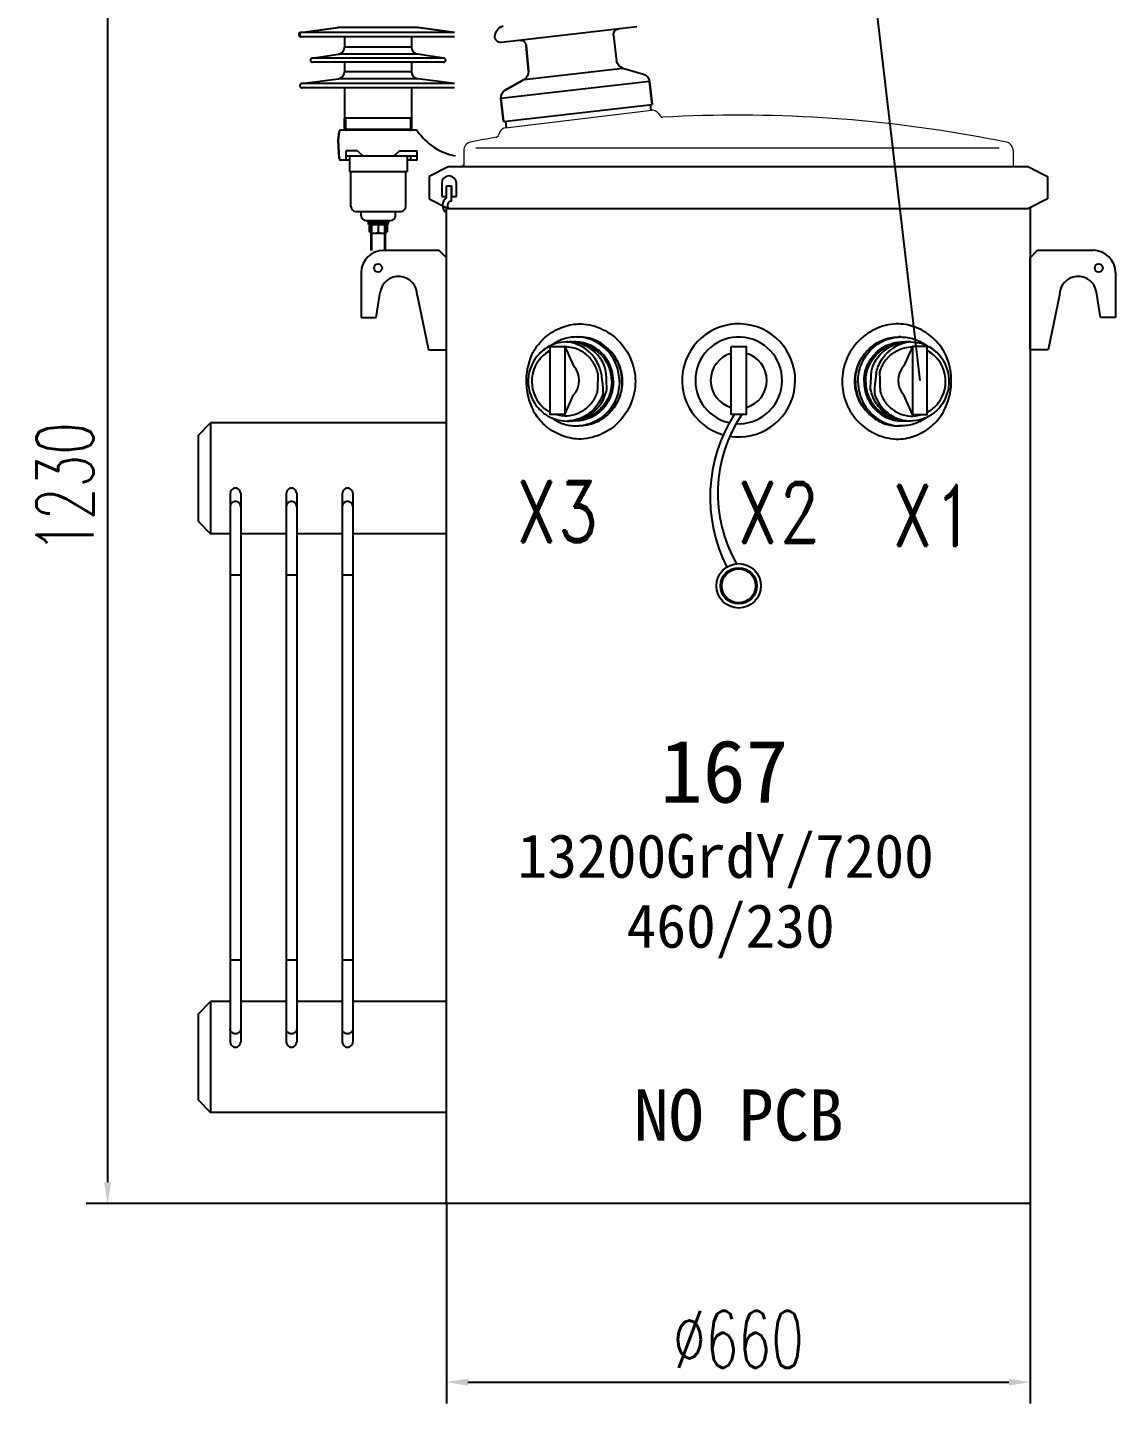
# Model space of a CAD drawing. Header units: millimetres. Extents: x 14764 to 253586, y -11609 to 135872.
# Drawn here: x 247865 to 248629, y 132000 to 132967 of the extents above; entities that cross this region are included whole.
import ezdxf

# ---------------------------------------------------------------- set-up
doc = ezdxf.new("R2010")
doc.units = ezdxf.units.MM
doc.header["$LTSCALE"] = 23.1
doc.header["$PDMODE"] = 3
doc.header["$PDSIZE"] = 1
doc.linetypes.add('HIDDEN', pattern=[0.375, 0.25, -0.125])
doc.layers.get('0').update_dxf_attribs({"linetype": 'CONTINUOUS'})
doc.layers.get('Defpoints').update_dxf_attribs({"linetype": 'CONTINUOUS'})
doc.layers.add('4', color=2, linetype='HIDDEN')
doc.layers.add('PL', color=5, linetype='CONTINUOUS')
doc.styles.add('chinese', font='simhei.ttf')
doc.styles.add('DFT', font='simplex.shx', dxfattribs={"width": 0.67, "bigfont": 'dft.shx'})
doc.styles.add('数字与字母', font='romand.shx', dxfattribs={"width": 0.8})
doc.dimstyles.new('INTE$0', dxfattribs={"dimscale": 5, "dimtxt": 4, "dimasz": 3, "dimexe": 3, "dimexo": 0, "dimgap": 1, "dimtad": 1, "dimdec": 3, "dimdsep": 46, "dimtxsty": 'DFT', "dimcen": 0, "dimclrd": 3, "dimclre": 3, "dimclrt": 6, "dimadec": 0, "dimazin": 0, "dimtfac": 1, "dimtdec": 3, "dimtix": 1, "dimtmove": 1, "dimatfit": 0, "dimfxl": 0, "dimtolj": 1, "dimtzin": 0, "dimarcsym": 0})

# ---------------------------------------------------------------- blocks, each defined once
blk = doc.blocks.new('*D223')
at = {"color": 3, "lineweight": -2, "transparency": 16777216}
for p, q in [((248223.45, 133146.73), (247906.12, 133146.73)), ((247921.12, 133131.73), (247921.12, 132155.08)), ((248159.27, 132140.08), (247906.12, 132140.08))]:
    blk.add_line(p, q, dxfattribs=at)
at = {"color": 3, "transparency": 16777216}
for points in [[(247918.62, 133131.73), (247923.62, 133131.73), (247921.12, 133146.73)], [(247918.62, 132155.08), (247923.62, 132155.08), (247921.12, 132140.08)]]:
    blk.add_solid(points, dxfattribs=at)
at = {"layer": 'Defpoints', "color": 0, "transparency": 16777216}
for p in [(248223.45, 133146.73), (247921.12, 132140.08), (248159.27, 132140.08)]:
    blk.add_point(p, dxfattribs=at)
at = {"color": 6, "transparency": 16777216, "insert": (247891.12, 132643.4), "char_height": 40, "attachment_point": 5, "rotation": 90, "style": 'DFT'}
blk.add_mtext('\\A1;1230', dxfattribs=at)
blk = doc.blocks.new('*D224')
at = {"color": 3, "lineweight": -2, "transparency": 16777216}
for p, q in [((248159.27, 132140.08), (248159.27, 131999.64)), ((248569.27, 132140.08), (248569.27, 131999.64)), ((248174.27, 132014.64), (248554.27, 132014.64))]:
    blk.add_line(p, q, dxfattribs=at)
at = {"color": 3, "transparency": 16777216}
for points in [[(248174.27, 132017.14), (248174.27, 132012.14), (248159.27, 132014.64)], [(248554.27, 132017.14), (248554.27, 132012.14), (248569.27, 132014.64)]]:
    blk.add_solid(points, dxfattribs=at)
at = {"layer": 'Defpoints', "color": 0, "transparency": 16777216}
for p in [(248159.27, 132140.08), (248569.27, 132140.08), (248569.27, 132014.64)]:
    blk.add_point(p, dxfattribs=at)
at = {"color": 6, "transparency": 16777216, "insert": (248364.27, 132044.64), "char_height": 40, "attachment_point": 5, "style": 'DFT'}
blk.add_mtext('\\A1;%%C660', dxfattribs=at)

msp = doc.modelspace()

# ---------------------------------------------------------------- linework, layer by layer
at = {"color": 1}
msp.add_line((248445.0519, 133117.045), (248491.7249, 132718.6652), dxfattribs=at)
at = {"color": 0, "ltscale": 0.5}
for p, q in [((248292.9631, 132967.2412), (248197.7141, 132956.2472)), ((248056.6847, 132963.2187), (248082.5452, 132966.6727)), ((248164.0818, 132963.2187), (248056.6847, 132963.2187)), ((248163.9618, 132960.234), (248056.8048, 132960.234)), ((248057.4207, 132963.2187), (248083.2812, 132966.6727)), ((248164.8178, 132963.2187), (248057.4207, 132963.2187)), ((248164.6977, 132960.234), (248057.5407, 132960.234)), ((248138.2213, 132966.6727), (248082.5452, 132966.6727)), ((248138.9573, 132966.6727), (248083.2812, 132966.6727)), ((248087.6192, 132960.234), (248087.6192, 132952.8858)), ((248134.6192, 132960.234), (248134.6192, 132952.8858)), ((248164.0818, 132963.2187), (248138.2213, 132966.6727)), ((248164.8178, 132963.2187), (248138.9573, 132966.6727)), ((248276.5331, 132961.136), (248278.7183, 132943.1289)), ((248064.9005, 132945.2205), (248083.3482, 132947.9393)), ((248138.8902, 132947.9393), (248083.3482, 132947.9393)), ((248134.6192, 132952.8858), (248087.6192, 132952.8858)), ((248157.3379, 132945.2205), (248138.8902, 132947.9393)), ((248215.103, 132954.0455), (248216.734, 132935.9744)), ((248216.734, 132935.9744), (248215.103, 132954.0455)), ((248157.3379, 132945.2205), (248064.9005, 132945.2205)), ((248157.1977, 132942.2386), (248065.0407, 132942.2386)), ((248087.6192, 132942.2386), (248087.6192, 132935.5985)), ((248087.6192, 132942.2386), (248087.6192, 132935.5985)), ((248134.6192, 132942.2386), (248134.6192, 132935.5985)), ((248134.6192, 132942.2386), (248134.6192, 132935.5985)), ((248213.7018, 132930.2229), (248282.981, 132938.2194)), ((248282.981, 132938.2194), (248297.5855, 132933.8616)), ((248057.4207, 132927.2187), (248083.2812, 132930.6727)), ((248138.9573, 132930.6727), (248083.2812, 132930.6727)), ((248134.6192, 132935.5985), (248087.6192, 132935.5985)), ((248164.8178, 132927.2187), (248138.9573, 132930.6727)), ((248301.8755, 132928.7462), (248197.4622, 132916.6944)), ((248200.4741, 132922.6526), (248213.7018, 132930.2229)), ((248213.7018, 132930.2229), (248200.4741, 132922.6526)), ((248301.8755, 132928.7462), (248303.7347, 132912.6388)), ((248303.7347, 132912.6388), (248301.8755, 132928.7462)), ((248164.8178, 132927.2187), (248057.4207, 132927.2187)), ((248164.6977, 132924.234), (248057.5407, 132924.234)), ((248087.6192, 132924.234), (248087.6192, 132903.0405)), ((248134.6192, 132924.234), (248134.6192, 132903.0405)), ((248197.4622, 132916.6944), (248199.3214, 132900.587)), ((248199.3214, 132900.587), (248197.4622, 132916.6944)), ((248199.3214, 132900.587), (248303.7347, 132912.6388)), ((248302.1849, 132912.4599), (248302.6864, 132908.4488)), ((248088.2192, 132903.0405), (248087.6192, 132903.0405)), ((248087.6192, 132895.6405), (248087.6192, 132903.0405)), ((248088.2192, 132903.0405), (248087.6192, 132903.0405)), ((248087.6192, 132895.6405), (248087.6192, 132903.0405)), ((248088.4131, 132903.0405), (248087.8131, 132903.0405)), ((248087.8131, 132895.6405), (248087.8131, 132903.0405)), ((248088.2192, 132895.6405), (248088.2192, 132903.0405)), ((248134.0192, 132903.0405), (248088.2192, 132903.0405)), ((248088.2192, 132895.6405), (248088.2192, 132903.0405)), ((248134.0192, 132903.0405), (248088.2192, 132903.0405)), ((248088.4131, 132895.6405), (248088.4131, 132903.0405)), ((248134.2131, 132903.0405), (248088.4131, 132903.0405)), ((248134.6192, 132903.0405), (248134.0192, 132903.0405)), ((248134.0192, 132895.6405), (248134.0192, 132903.0405)), ((248134.6192, 132903.0405), (248134.0192, 132903.0405)), ((248134.0192, 132895.6405), (248134.0192, 132903.0405)), ((248134.8131, 132903.0405), (248134.2131, 132903.0405)), ((248134.2131, 132895.6405), (248134.2131, 132903.0405)), ((248134.6192, 132895.6405), (248134.6192, 132903.0405)), ((248134.6192, 132895.6405), (248134.6192, 132903.0405)), ((248134.8131, 132895.6405), (248134.8131, 132903.0405)), ((248200.5937, 132900.7339), (248201.148, 132896.3016)), ((248083.1192, 132887.4405), (248083.8493, 132893.5593)), ((248083.3131, 132887.4405), (248084.0432, 132893.5593)), ((248137.7839, 132894.4405), (248084.8422, 132894.4405)), ((248137.9777, 132894.4405), (248085.0361, 132894.4405)), ((248133.4192, 132895.0405), (248088.8192, 132895.0405)), ((248133.4192, 132894.4405), (248088.8192, 132894.4405)), ((248133.4192, 132894.4405), (248088.8192, 132894.4405)), ((248133.6131, 132895.0405), (248089.0131, 132895.0405)), ((248133.6131, 132894.4405), (248089.0131, 132894.4405)), ((248133.6131, 132894.4405), (248089.0131, 132894.4405)), ((248105.8692, 132895.0405), (248105.8692, 132894.4405)), ((248106.0631, 132895.0405), (248106.0631, 132894.4405)), ((248116.3692, 132894.4405), (248116.3692, 132895.0405)), ((248116.5631, 132894.4405), (248116.5631, 132895.0405)), ((248083.8602, 132874.6041), (248083.1192, 132887.4405)), ((248084.0112, 132874.3872), (248083.3131, 132887.4405)), ((248091.0631, 132873.4405), (248085.0098, 132873.4405)), ((248096.5631, 132879.9405), (248088.8131, 132879.9405)), ((248088.8131, 132873.4405), (248088.8131, 132879.9405)), ((248088.8131, 132876.4405), (248138.6149, 132876.4405)), ((248091.0631, 132876.4405), (248091.0631, 132865.4405)), ((248096.5631, 132879.9405), (248100.3131, 132876.4405)), ((248126.0631, 132879.9405), (248122.3131, 132876.4405)), ((248126.0631, 132879.9405), (248138.6149, 132879.9405)), ((248131.5631, 132876.4405), (248131.5631, 132865.4405)), ((248138.6149, 132873.4405), (248131.5631, 132873.4405)), ((248133.8131, 132876.4405), (248133.8131, 132873.4405)), ((248138.6149, 132873.4405), (248138.6149, 132879.9405)), ((248091.0631, 132865.4405), (248131.5631, 132865.4405)), ((248092.0631, 132840.9405), (248092.0631, 132865.4405)), ((248130.5631, 132840.9405), (248130.5631, 132865.4405)), ((248160.2612, 132868.7157), (248146.8962, 132862.0332)), ((248146.8962, 132862.0332), (248146.8962, 132846.1915)), ((248568.1164, 132868.7157), (248160.2612, 132868.7157)), ((248568.1164, 132868.7157), (248581.4814, 132862.0332)), ((248581.4814, 132862.0332), (248581.4814, 132846.1915)), ((248155.8107, 132857.1781), (248155.8107, 132847.8469)), ((248159.2667, 132847.0041), (248159.2667, 132855.4853)), ((248159.2667, 132847.8469), (248159.2667, 132855.4501)), ((248159.2667, 132855.4501), (248162.7227, 132855.4501)), ((248159.2667, 132855.4501), (248162.7227, 132855.4501)), ((248162.7227, 132844.5806), (248162.7227, 132855.4853)), ((248162.7227, 132855.4501), (248162.7227, 132847.8469)), ((248166.1787, 132847.8469), (248166.1787, 132857.1781)), ((248146.8962, 132846.1915), (248160.2612, 132839.509)), ((248155.8107, 132847.8469), (248159.2667, 132847.8469)), ((248162.7227, 132847.8469), (248166.1787, 132847.8469)), ((248581.4814, 132846.1915), (248568.1164, 132839.509)), ((248095.5631, 132837.4405), (248127.0631, 132837.4405)), ((248099.3131, 132834.4405), (248099.3131, 132837.4405)), ((248123.3131, 132834.4405), (248123.3131, 132837.4405)), ((248160.2612, 132839.509), (248568.1164, 132839.509)), ((248102.8131, 132830.9405), (248119.8131, 132830.9405)), ((248103.713, 132830.1805), (248103.713, 132830.9405)), ((248103.713, 132830.9405), (248118.9131, 132830.9405)), ((248103.713, 132830.1805), (248118.9131, 132830.1805)), ((248104.4731, 132829.4205), (248104.4731, 132830.1805)), ((248104.4731, 132828.2805), (248104.4731, 132829.4205)), ((248104.4731, 132829.4205), (248118.1531, 132829.4205)), ((248104.4731, 132828.2805), (248118.1531, 132828.2805)), ((248105.0603, 132823.122), (248105.0603, 132827.359)), ((248106.3131, 132810.0759), (248106.3131, 132830.9405)), ((248106.812, 132822.2005), (248115.8142, 132822.2005)), ((248106.8131, 132810.0759), (248106.8131, 132830.9405)), ((248111.0706, 132828.2805), (248109.7018, 132829.4205)), ((248112.2704, 132828.2805), (248110.7818, 132829.4205)), ((248111.3131, 132823.122), (248111.3131, 132827.359)), ((248115.8131, 132810.0759), (248115.8131, 132830.9405)), ((248116.3131, 132810.0759), (248116.3131, 132830.9405)), ((248117.5658, 132827.359), (248117.5658, 132823.122)), ((248118.1531, 132828.2805), (248118.1531, 132829.4205)), ((248118.9131, 132830.1805), (248118.9131, 132830.9405)), ((248154.0167, 132810.0755), (248115.0167, 132810.0755)), ((248159.2667, 132804.8255), (248154.0167, 132810.0755)), ((248159.2667, 132740.0755), (248159.2667, 132804.8255)), ((248569.1186, 132804.8711), (248574.3674, 132810.1223)), ((248569.133, 132740.1211), (248569.1186, 132804.8711)), ((248574.3674, 132810.1223), (248613.3674, 132810.131)), ((248099.2667, 132794.3255), (248099.2667, 132762.8255)), ((248629.1209, 132794.3845), (248629.1279, 132762.8845)), ((248109.7667, 132762.8255), (248112.5496, 132780.6051)), ((248138.6417, 132778.5755), (248146.5167, 132740.0755)), ((248589.7494, 132778.6257), (248581.883, 132740.124)), ((248618.6279, 132762.8822), (248615.8411, 132780.6612)), ((248099.2667, 132762.8255), (248104.2679, 132762.8255)), ((248099.2667, 132762.8255), (248109.7667, 132762.8255)), ((248629.1279, 132762.8845), (248618.6279, 132762.8822)), ((248629.1279, 132762.8845), (248624.1268, 132762.8834)), ((248146.5167, 132740.0755), (248159.2667, 132740.0755)), ((248581.883, 132740.124), (248569.133, 132740.1211))]:
    msp.add_line(p, q, dxfattribs=at)
at = {"color": 0, "lineweight": 20}
for p, q in [((248200.6749, 132896.245), (248303.3015, 132908.5224)), ((248307.8979, 132906.5544), (248309.5097, 132904.4016)), ((248196.6724, 132893.2483), (248195.5919, 132890.7246)), ((248171.2667, 132880.1897), (248171.2667, 132870.0759)), ((248179.7833, 132882.1667), (248547.3493, 132882.1667)), ((248557.2667, 132880.1897), (248557.2667, 132870.0759))]:
    msp.add_line(p, q, dxfattribs=at)
at = {"color": 0, "linetype": 'ByBlock', "ltscale": 0.5}
for p, q in [((248243.5673, 132745.7066), (248245.3843, 132745.7066)), ((248250.4596, 132749.1801), (248252.2576, 132749.1801)), ((248478.4507, 132749.1801), (248476.6527, 132749.1801)), ((248485.343, 132745.7066), (248483.526, 132745.7066)), ((248218.2, 132736.4315), (248218.1981, 132736.4441)), ((248242.3874, 132742.5895), (248248.4308, 132728.9027)), ((248486.5229, 132742.5895), (248480.4795, 132728.9027)), ((248510.7103, 132736.4315), (248510.7122, 132736.4441)), ((248242.3874, 132694.741), (248248.4308, 132708.4278)), ((248486.5229, 132694.741), (248480.4795, 132708.4278)), ((248218.1981, 132699.3941), (248218.2, 132699.4068)), ((248510.7122, 132699.3941), (248510.7103, 132699.4068)), ((248243.5673, 132690.1316), (248245.3843, 132690.1316)), ((248485.343, 132690.1316), (248483.526, 132690.1316)), ((248250.4596, 132686.6582), (248252.2576, 132686.6582)), ((248478.4507, 132686.6582), (248476.6527, 132686.6582))]:
    msp.add_line(p, q, dxfattribs=at)
at = {"color": 0, "linetype": 'ByBlock', "lineweight": 25, "ltscale": 0.5}
for p, q in [((247984.6902, 132679.9907), (247993.4387, 132688.7392)), ((247993.4387, 132688.7392), (247993.4387, 132610.8779)), ((248159.2667, 132688.7392), (247993.4387, 132688.7392)), ((247984.6902, 132679.9907), (247984.6902, 132619.6264)), ((248007.2613, 132639.3074), (248007.2613, 132253.647)), ((248007.2613, 132639.3074), (248007.2613, 132253.647)), ((248014.61, 132639.3074), (248014.61, 132253.647)), ((248014.61, 132639.3074), (248014.61, 132253.647)), ((248046.6293, 132639.3074), (248046.6293, 132253.647)), ((248053.978, 132639.3074), (248053.978, 132253.647)), ((248085.9974, 132639.3074), (248085.9974, 132253.647)), ((248093.3461, 132639.3074), (248093.3461, 132253.647)), ((247984.6902, 132619.6264), (247993.4387, 132610.8779)), ((248007.2613, 132610.8779), (247993.4387, 132610.8779)), ((248046.6293, 132610.8779), (248014.61, 132610.8779)), ((248085.9974, 132610.8779), (248053.978, 132610.8779)), ((248159.2667, 132610.8779), (248093.3461, 132610.8779)), ((248014.61, 132581.8535), (248007.2613, 132581.8535)), ((248014.61, 132581.8535), (248007.2613, 132581.8535)), ((248053.978, 132581.8535), (248046.6293, 132581.8535)), ((248093.3461, 132581.8535), (248085.9974, 132581.8535)), ((248014.61, 132311.1009), (248007.2613, 132311.1009)), ((248014.61, 132311.1009), (248007.2613, 132311.1009)), ((248053.978, 132311.1009), (248046.6293, 132311.1009)), ((248093.3461, 132311.1009), (248085.9974, 132311.1009)), ((247984.6902, 132273.328), (247993.4387, 132282.0765)), ((248007.2613, 132282.0765), (247993.4387, 132282.0765)), ((247993.4387, 132282.0765), (247993.4387, 132204.2152)), ((248046.6293, 132282.0765), (248014.61, 132282.0765)), ((248085.9974, 132282.0765), (248053.978, 132282.0765)), ((248159.2667, 132282.0765), (248093.3461, 132282.0765)), ((247984.6902, 132273.328), (247984.6902, 132212.9637)), ((247984.6902, 132212.9637), (247993.4387, 132204.2152)), ((248159.2667, 132204.2152), (247993.4387, 132204.2152))]:
    msp.add_line(p, q, dxfattribs=at)
at = {"color": 0, "ltscale": 0.5}
msp.add_lwpolyline([(248569.2667, 132840.0841), (248569.2667, 132140.0759), (248159.2667, 132140.0759), (248159.2667, 132840.0062)], dxfattribs=at)
at = {"color": 0}
msp.add_lwpolyline([(248159.2667, 132810.0759), (248159.2667, 132840.0062)], dxfattribs=at)
at = {"color": 0, "linetype": 'ByBlock', "ltscale": 0.5}
for points in [[(248231.9834, 132742.5895), (248242.3874, 132742.5895), (248242.3874, 132694.741), (248231.9834, 132694.741)], [(248359.2532, 132742.5895), (248369.6571, 132742.5895), (248369.6571, 132694.741), (248359.2532, 132694.741)], [(248496.9269, 132742.5895), (248486.5229, 132742.5895), (248486.5229, 132694.741), (248496.9269, 132694.741)]]:
    msp.add_lwpolyline(points, close=True, dxfattribs=at)
at = {"color": 0, "ltscale": 0.5}
for centre in [(248111.1576, 132797.6397), (248617.3759, 132797.6397)]:
    msp.add_circle(centre, 2.835, dxfattribs=at)
at = {"color": 0, "linetype": 'ByBlock'}
for radius in [15.6017, 12.7604, 11.9023]:
    msp.add_circle((248364.4552, 132574.2882), radius, dxfattribs=at)
at = {"color": 0, "ltscale": 0.5}
for centre, radius, start, end in [((248056.8833, 132961.7319), 1.5, 97.6074695, 267), ((248057.6192, 132961.7319), 1.5, 97.6074695, 267), ((248082.6192, 132952.8858), 5, 278.383672, 0), ((248139.6192, 132952.8858), 5, 180, 261.616328), ((248065.1192, 132943.7365), 1.5, 98.383672, 267), ((248157.1192, 132943.7365), 1.5, 273, 81.616328), ((248082.6192, 132935.6286), 5, 277.6074695, 0), ((248139.6192, 132935.6286), 5, 180, 262.3925305), ((248057.6192, 132925.7319), 1.5, 97.6074695, 267), ((248084.8422, 132893.4405), 1, 90, 173.1782467), ((248085.0361, 132893.4405), 1, 90, 173.1782467), ((248088.8192, 132895.6405), 1.2, 180, 270), ((248089.0131, 132895.6405), 1.2, 180, 270), ((248088.8192, 132895.6405), 0.6, 180, 270), ((248089.0131, 132895.6405), 0.6, 180, 270), ((248133.4192, 132895.6405), 0.6, 270.0746021, 0), ((248133.4192, 132895.6405), 1.2, 270.0746021, 0), ((248133.6131, 132895.6405), 0.6, 270.0746021, 0), ((248133.6131, 132895.6405), 1.2, 270.0746021, 0), ((248137.9782, 132893.4405), 1, 30.0203063, 90.0262529), ((248173.1889, 132917.3047), 41.5384, 214.2264234, 259.1408045), ((248085.0098, 132874.4405), 1, 183.0577517, 270), ((248137.6164, 132874.4405), 1, 270, 356.9422483), ((248160.9947, 132857.1781), 5.184, 0, 180), ((248162.7227, 132841.7366), 6.3, 123.2690621, 236.7309379), ((248162.7227, 132841.7366), 2.844, 90, 231.5613853), ((248095.5631, 132840.9405), 3.5, 180, 270), ((248102.8131, 132834.4405), 3.5, 180, 270), ((248119.8131, 132834.4405), 3.5, 270, 0), ((248127.0631, 132840.9405), 3.5, 270, 0), ((248106.9374, 132825.9166), 2.3673, 93.0377429, 142.4596508), ((248106.9374, 132824.5644), 2.3673, 217.5403492, 266.9622571), ((248109.436, 132825.9166), 2.3673, 37.5403492, 86.9622571), ((248109.436, 132824.5644), 2.3673, 273.0377429, 322.4596508), ((248113.1901, 132825.9166), 2.3673, 93.0377429, 142.4596508), ((248113.1901, 132824.5644), 2.3673, 217.5403492, 266.9622571), ((248115.6887, 132825.9166), 2.3673, 37.5403492, 86.9622571), ((248115.6887, 132824.5644), 2.3673, 273.0377429, 322.4596508), ((248115.0167, 132794.3255), 15.75, 90, 180), ((248613.3709, 132794.381), 15.75, 0.0127698, 90.0127698), ((248125.5167, 132778.5755), 13.125, 0, 171.1042047), ((248602.8744, 132778.6287), 13.125, 8.9085651, 180.0127698)]:
    msp.add_arc(centre, radius, start, end, dxfattribs=at)
at = {"color": 0, "lineweight": 20}
for centre, radius, start, end in [((248303.8954, 132903.5578), 5, 36.8219859, 96.8219859), ((248311.1273, 132905.5778), 2, 216.0207733, 273.2296408), ((248364.2667, 131963.8509), 941.225, 79.585669, 93.2296408), ((248193.7645, 132891.5375), 2, 280.414331, 337.6231985), ((248201.2688, 132891.2804), 5, 96.8219859, 156.8219859), ((248177.2667, 132880.1897), 6, 101.5341453, 180), ((248364.2667, 131963.8509), 941.225, 100.414331, 101.5341453), ((248364.2667, 131963.8509), 941.225, 78.4658547, 79.585669), ((248551.2667, 132880.1897), 6, 0, 78.4658547), ((248168.2667, 132870.0759), 3, 333.0394491, 0), ((248560.2667, 132870.0759), 3, 180, 206.9605509)]:
    msp.add_arc(centre, radius, start, end, dxfattribs=at)
at = {"color": 0}
msp.add_arc((248168.2667, 132870.0759), 3, 333.0394491, 0, dxfattribs=at)
at = {"color": 0, "linetype": 'ByBlock', "ltscale": 0.5}
for centre, radius, start, end in [((248364.4552, 132718.6652), 39.7376, 260.4326185, 253.0281197), ((248243.5673, 132719.7639), 25.9427, 85.9887878, 89.9999906), ((248240.9027, 132718.5401), 27.388, 41.7227765, 82.429435), ((248243.5699, 132719.808), 25.8985, 85.5637103, 85.9875811), ((248245.3835, 132719.7566), 25.95, 83.663211, 89.9981256), ((248245.3739, 132719.6911), 26.0161, 78.8854925, 83.6581248), ((248245.3678, 132719.6627), 26.0452, 75.090543, 78.8843279), ((248250.459, 132720.0075), 29.1725, 86.4757624, 89.9987416), ((248245.3282, 132719.5203), 26.1929, 69.9864325, 75.0870981), ((248364.4552, 132718.6653), 30.46, 266.1406185, 256.6755547), ((248488.0076, 132718.5401), 27.388, 97.570565, 138.2772235), ((248483.5821, 132719.5203), 26.1929, 104.9129019, 110.0135675), ((248478.4513, 132720.0075), 29.1725, 90.0012583, 93.5242376), ((248483.5425, 132719.6627), 26.0452, 101.1156721, 104.909457), ((248483.5364, 132719.6911), 26.0161, 96.3418752, 101.1145075), ((248483.5268, 132719.7566), 25.95, 90.0018744, 96.336789), ((248485.3404, 132719.808), 25.8985, 94.0124189, 94.4362897), ((248485.343, 132719.7639), 25.9427, 90.0000094, 94.0112122), ((248260.4002, 132718.2154), 45.2865, 156.2642702, 207.5339902), ((248244.6978, 132717.915), 28.1506, 120.0723083, 212.3123259), ((248243.7185, 132717.9191), 24.6277, 118.4569816, 217.6737158), ((248245.3022, 132719.4489), 26.269, 66.619477, 69.9863256), ((248245.2184, 132719.2613), 26.4744, 60.9550563, 66.6142288), ((248245.1655, 132719.1646), 26.5847, 58.2407844, 60.9564698), ((248245.0273, 132718.9488), 26.8409, 51.7597191, 58.2325472), ((248244.9494, 132718.8475), 26.9686, 49.9455586, 51.7628888), ((248244.7543, 132718.6248), 27.2646, 42.3358811, 49.9329416), ((248364.4552, 132718.6652), 19.7151, 105.2990729, 254.7009271), ((248364.4552, 132718.6652), 19.7151, 285.2990729, 74.7009271), ((248484.156, 132718.6248), 27.2646, 130.0670584, 137.6641189), ((248483.9609, 132718.8475), 26.9686, 128.2371112, 130.0544414), ((248483.883, 132718.9488), 26.8409, 121.7674528, 128.2402809), ((248483.7448, 132719.1646), 26.5847, 119.0435302, 121.7592156), ((248483.6919, 132719.2613), 26.4744, 113.3857712, 119.0449437), ((248483.6081, 132719.4489), 26.269, 110.0136744, 113.380523), ((248485.1918, 132717.9191), 24.6277, 322.3262842, 61.5430184), ((248484.2125, 132717.915), 28.1506, 327.6876741, 59.9276917), ((248468.5101, 132718.2154), 45.2865, 332.4660098, 23.7357298), ((248237.1854, 132718.6652), 15.2074, 317.6862773, 42.3137227), ((248491.7249, 132718.6652), 15.2074, 137.6862773, 222.3137227), ((248244.7544, 132717.2134), 27.2646, 310.0671213, 317.6620686), ((248439.8184, 132642.605), 89.8807, 140.9553193, 141.3160026), ((248484.1559, 132717.2134), 27.2646, 222.3379314, 229.9328787), ((248243.5673, 132716.0743), 25.9427, 270.0000094, 274.0112122), ((248243.5699, 132716.0303), 25.8985, 274.0124189, 274.4362897), ((248245.3835, 132716.0816), 25.9499, 270.0018715, 276.335147), ((248245.3739, 132716.1471), 26.0161, 276.340234, 281.1138392), ((248245.3678, 132716.1755), 26.0452, 281.1150016, 284.9077842), ((248245.3283, 132716.3179), 26.1929, 284.9112317, 290.0123299), ((248245.3022, 132716.3893), 26.2689, 290.0124349, 293.3792485), ((248245.2185, 132716.5769), 26.4743, 293.3844986, 299.0437222), ((248245.1655, 132716.6736), 26.5846, 299.0423077, 301.7585905), ((248245.0274, 132716.8894), 26.8408, 301.7668273, 308.2391444), ((248244.9494, 132716.9907), 26.9686, 308.2359746, 310.0545114), ((248452.5568, 132636.5491), 108.2145, 147.4697055, 206.9699935), ((248449.6618, 132639.1976), 99.9185, 146.2281349, 209.627096), ((248483.9609, 132716.9907), 26.9686, 229.9454886, 231.7640254), ((248483.883, 132716.8894), 26.8408, 231.7608556, 238.2331727), ((248483.7448, 132716.6736), 26.5846, 238.2414095, 240.9576923), ((248483.6919, 132716.5769), 26.4743, 240.9562778, 246.6155014), ((248483.6081, 132716.3893), 26.2689, 246.6207515, 249.9875651), ((248483.5821, 132716.3179), 26.1929, 249.9876701, 255.0887683), ((248483.5425, 132716.1755), 26.0452, 255.0922158, 258.8849984), ((248483.5364, 132716.1471), 26.0161, 258.8861608, 263.659766), ((248483.5268, 132716.0816), 25.9499, 263.664853, 269.9981285), ((248485.3404, 132716.0303), 25.8985, 265.5637103, 265.9875811), ((248485.343, 132716.0743), 25.9427, 265.9887878, 269.9999906), ((248250.459, 132715.8307), 29.1725, 270.0012584, 273.5242376), ((248478.4513, 132715.8307), 29.1725, 266.4757624, 269.9987416)]:
    msp.add_arc(centre, radius, start, end, dxfattribs=at)
at = {"color": 0, "ltscale": 0.5, "extrusion": (0, 0, -1)}
for centre, major_axis, start_param, end_param in [((248201.2848, 132960.0035), (-6.2471, 5.1326), 5.65965308, 6.87676036), ((248197.2506, 132960.2631), (2.5663, 3.1235), 2.33890431, 4.08885675), ((248211.0736, 132953.7198), (-3.1235, 2.5663), 0.76810798, 2.37315881), ((248280.5308, 132961.7368), (2.5663, 3.1235), 3.87544612, 5.48049696), ((248284.7148, 132944.0301), (-4.4416, 4.1283), 4.2535059, 5.38515593), ((248210.6898, 132935.4858), (-4.4416, 4.1283), 2.31207229, 3.44372232), ((248295.8517, 132928.0509), (4.1283, 4.4416), -0.45888309, 0.70702146), ((248203.4861, 132917.3897), (-4.4416, 4.1283), 5.41941044, 6.58531498)]:
    msp.add_ellipse(centre, major_axis=major_axis, ratio=1, start_param=start_param, end_param=end_param, dxfattribs=at)
at = {"color": 0, "linetype": 'ByBlock', "ltscale": 0.5}
for points, knots in [([(248218.9444, 132736.4441), (248219.557, 132737.6787), (248222.2911, 132742.5588), (248228.7666, 132749.9848), (248239.6362, 132756.4476), (248247.8758, 132758.2073), (248251.982, 132758.4008)], [0.171331202, 0.171331202, 0.171331202, 0.171331202, 0.253610038, 0.504777436, 0.753291724, 1, 1, 1, 1]), ([(248251.9579, 132758.4426), (248257.0953, 132758.4426), (248267.5541, 132756.2747), (248280.7642, 132747.2605), (248289.7249, 132733.8429), (248291.8444, 132723.1942), (248291.8444, 132717.9191)], [0, 0, 0, 0, 0.24596088, 0.49564124, 0.74744815, 1, 1, 1, 1]), ([(248476.9524, 132758.4426), (248471.815, 132758.4426), (248461.3562, 132756.2747), (248448.1461, 132747.2605), (248439.1854, 132733.8429), (248437.0659, 132723.1942), (248437.0659, 132717.9191)], [0, 0, 0, 0, 0.24596088, 0.49564124, 0.74744815, 1, 1, 1, 1]), ([(248509.9659, 132736.4441), (248509.3533, 132737.6787), (248506.6192, 132742.5588), (248500.1437, 132749.9848), (248489.2741, 132756.4476), (248481.0346, 132758.2073), (248476.9283, 132758.4008)], [0.171331202, 0.171331202, 0.171331202, 0.171331202, 0.253610038, 0.504777436, 0.753291724, 1, 1, 1, 1]), ([(248243.5673, 132745.7066), (248240.9082, 132745.7066), (248235.5432, 132744.8803), (248228.2451, 132741.2782), (248223.5632, 132736.8502), (248221.4348, 132733.8162), (248220.9064, 132732.9707)], [0, 0, 0, 0, 0.247822564, 0.496724521, 0.747416209, 0.839913145, 0.839913145, 0.839913145, 0.839913145]), ([(248250.4596, 132749.1801), (248247.386, 132749.1801), (248241.1856, 132748.1996), (248235.5972, 132745.3472), (248233.092, 132743.5414)], [0, 0, 0, 0, 0.4988158, 1, 1, 1, 1]), ([(248271.7128, 132712.1278), (248271.8265, 132712.709), (248271.4652, 132725.0465), (248270.4237, 132728.5984), (248267.9288, 132733.4297), (248264.5666, 132737.6695), (248260.4638, 132741.1544), (248255.7755, 132743.7476), (248250.685, 132745.3464), (248247.1465, 132745.7066), (248245.3843, 132745.7066)], [0.121943737, 0.121943737, 0.121943737, 0.121943737, 0.12677734, 0.253278194, 0.379285539, 0.504641054, 0.629290015, 0.753285132, 0.876774997, 1, 1, 1, 1]), ([(248276.4013, 132717.9191), (248276.4013, 132719.8359), (248276.0164, 132723.6752), (248274.3077, 132729.1831), (248271.5399, 132734.2138), (248267.8292, 132738.5489), (248263.3332, 132742.0025), (248258.2427, 132744.424), (248252.7797, 132745.7081), (248249.0389, 132745.7675), (248247.1945, 132745.5984)], [0, 0, 0, 0, 0.12723327, 0.25410423, 0.3803285, 0.50571141, 0.63020361, 0.75390706, 0.87706069, 1, 1, 1, 1]), ([(248280.6554, 132717.9191), (248280.6554, 132721.8284), (248279.2218, 132729.6855), (248274.0173, 132738.1663), (248268.2766, 132743.3883), (248263.3353, 132746.402), (248257.9359, 132748.3997), (248254.149, 132749.0081), (248252.2522, 132749.1249)], [0, 0, 0, 0, 0.25325121, 0.5043432, 0.62925544, 0.75338974, 0.87689194, 1, 1, 1, 1]), ([(248282.4533, 132717.9191), (248282.4533, 132719.9613), (248282.0652, 132724.0509), (248280.3397, 132729.9454), (248277.5365, 132735.3828), (248273.7611, 132740.1515), (248269.1576, 132744.0684), (248263.9008, 132746.981), (248258.196, 132748.7757), (248254.2314, 132749.1801), (248252.2576, 132749.1801)], [0, 0, 0, 0, 0.12711961, 0.25391335, 0.38012074, 0.50555202, 0.63013813, 0.75393821, 0.87713343, 1, 1, 1, 1]), ([(248446.457, 132717.9191), (248446.457, 132719.9613), (248446.8451, 132724.0509), (248448.5706, 132729.9454), (248451.3738, 132735.3828), (248455.1492, 132740.1515), (248459.7527, 132744.0684), (248465.0095, 132746.981), (248470.7143, 132748.7757), (248474.6789, 132749.1801), (248476.6527, 132749.1801)], [0, 0, 0, 0, 0.12711961, 0.25391335, 0.38012074, 0.50555202, 0.63013813, 0.75393821, 0.87713343, 1, 1, 1, 1]), ([(248448.255, 132717.9191), (248448.255, 132721.8284), (248449.6885, 132729.6855), (248454.893, 132738.1663), (248460.6337, 132743.3883), (248465.575, 132746.402), (248470.9744, 132748.3997), (248474.7613, 132749.0081), (248476.6581, 132749.1249)], [0, 0, 0, 0, 0.25325121, 0.5043432, 0.62925544, 0.75338974, 0.87689194, 1, 1, 1, 1]), ([(248452.509, 132717.9191), (248452.509, 132719.8359), (248452.8939, 132723.6752), (248454.6026, 132729.1831), (248457.3704, 132734.2138), (248461.0811, 132738.5489), (248465.5771, 132742.0025), (248470.6676, 132744.424), (248476.1306, 132745.7081), (248479.8714, 132745.7675), (248481.7158, 132745.5984)], [0, 0, 0, 0, 0.12723327, 0.25410423, 0.3803285, 0.50571141, 0.63020361, 0.75390706, 0.87706069, 1, 1, 1, 1]), ([(248457.1975, 132712.1278), (248457.0838, 132712.709), (248457.4451, 132725.0465), (248458.4866, 132728.5984), (248460.9815, 132733.4297), (248464.3437, 132737.6695), (248468.4465, 132741.1544), (248473.1348, 132743.7476), (248478.2253, 132745.3464), (248481.7638, 132745.7066), (248483.526, 132745.7066)], [0.121943737, 0.121943737, 0.121943737, 0.121943737, 0.12677734, 0.253278194, 0.379285539, 0.504641054, 0.629290015, 0.753285132, 0.876774997, 1, 1, 1, 1]), ([(248478.4507, 132749.1801), (248481.5243, 132749.1801), (248487.7247, 132748.1996), (248493.3131, 132745.3472), (248495.8183, 132743.5414)], [0, 0, 0, 0, 0.4988158, 1, 1, 1, 1]), ([(248485.343, 132745.7066), (248488.0021, 132745.7066), (248493.3671, 132744.8803), (248500.6653, 132741.2782), (248505.3471, 132736.8502), (248507.4755, 132733.8162), (248508.0039, 132732.9707)], [0, 0, 0, 0, 0.247822564, 0.496724521, 0.747416209, 0.839913145, 0.839913145, 0.839913145, 0.839913145]), ([(248231.9834, 132739.5712), (248229.7556, 132738.3932), (248226.9969, 132736.2993), (248224.7711, 132733.6877), (248224.2256, 132732.9707)], [0.756391029, 0.756391029, 0.756391029, 0.756391029, 0.87393683, 0.915895594, 0.915895594, 0.915895594, 0.915895594]), ([(248265.4773, 132723.7082), (248265.2972, 132724.4704), (248264.3333, 132727.8382), (248261.3885, 132733.3574), (248255.3967, 132738.906), (248248.7566, 132741.7449), (248244.3217, 132742.241), (248242.5452, 132742.232)], [0.090881881, 0.090881881, 0.090881881, 0.090881881, 0.127358356, 0.253831199, 0.378906379, 0.502679863, 0.585489362, 0.585489362, 0.585489362, 0.585489362]), ([(248275.2829, 132717.9191), (248275.2829, 132720.9618), (248274.2631, 132727.0736), (248269.8332, 132735.1573), (248263.0172, 132741.2422), (248257.3544, 132743.4804), (248254.4569, 132744.0619)], [0, 0, 0, 0, 0.25345233, 0.50507081, 0.75382891, 1, 1, 1, 1]), ([(248267.8727, 132723.7082), (248267.5701, 132725.1801), (248266.1997, 132729.9334), (248263.6071, 132734.23), (248261.3444, 132736.7676)], [0.28347025, 0.28347025, 0.28347025, 0.28347025, 0.50208843, 1, 1, 1, 1]), ([(248282.8333, 132717.9191), (248282.8333, 132721.6275), (248281.4967, 132729.0756), (248277.589, 132735.5644), (248275.1446, 132738.3121)], [0, 0, 0, 0, 0.50208251, 1, 1, 1, 1]), ([(248446.077, 132717.9191), (248446.077, 132721.6275), (248447.4136, 132729.0756), (248451.3214, 132735.5644), (248453.7657, 132738.3121)], [0, 0, 0, 0, 0.50208251, 1, 1, 1, 1]), ([(248453.6274, 132717.9191), (248453.6274, 132720.9618), (248454.6472, 132727.0736), (248459.0771, 132735.1573), (248465.8931, 132741.2422), (248471.5559, 132743.4804), (248474.4534, 132744.0619)], [0, 0, 0, 0, 0.25345233, 0.50507081, 0.75382891, 1, 1, 1, 1]), ([(248461.0376, 132723.7082), (248461.3402, 132725.1801), (248462.7106, 132729.9334), (248465.3032, 132734.23), (248467.5659, 132736.7676)], [0.28347025, 0.28347025, 0.28347025, 0.28347025, 0.50208843, 1, 1, 1, 1]), ([(248463.433, 132723.7082), (248463.6131, 132724.4704), (248464.577, 132727.8382), (248467.5218, 132733.3574), (248473.5136, 132738.906), (248480.1537, 132741.7449), (248484.5886, 132742.241), (248486.3651, 132742.232)], [0.090881881, 0.090881881, 0.090881881, 0.090881881, 0.127358356, 0.253831199, 0.378906379, 0.502679863, 0.585489362, 0.585489362, 0.585489362, 0.585489362]), ([(248496.9269, 132739.5712), (248499.1547, 132738.3932), (248501.9134, 132736.2993), (248504.1392, 132733.6877), (248504.6847, 132732.9707)], [0.756391029, 0.756391029, 0.756391029, 0.756391029, 0.87393683, 0.915895594, 0.915895594, 0.915895594, 0.915895594]), ([(248265.4773, 132723.7082), (248265.2972, 132711.3679), (248264.3333, 132708.0001), (248261.3885, 132702.4809), (248255.3967, 132696.9322), (248247.949, 132693.748), (248241.0602, 132693.3683), (248237.0011, 132694.2747), (248235.5782, 132694.741)], [0.090881881, 0.090881881, 0.090881881, 0.090881881, 0.127358356, 0.253831199, 0.378906379, 0.502679863, 0.625827763, 0.695622817, 0.695622817, 0.695622817, 0.695622817]), ([(248267.8727, 132723.7082), (248269.5122, 132710.6463), (248268.1326, 132705.8712), (248264.624, 132700.0804), (248259.6122, 132695.4412), (248255.2926, 132692.7426), (248250.5643, 132690.9238), (248247.2404, 132690.3387), (248245.5731, 132690.2093)], [0.142463784, 0.142463784, 0.142463784, 0.142463784, 0.2532215, 0.504323673, 0.629244533, 0.753390944, 0.87690011, 1, 1, 1, 1]), ([(248276.4013, 132717.9191), (248276.4013, 132716.0023), (248276.0164, 132712.1631), (248274.3077, 132706.6552), (248271.5399, 132701.6245), (248267.8292, 132697.2894), (248263.3333, 132693.8358), (248258.2428, 132691.4143), (248252.7798, 132690.1302), (248249.039, 132690.0708), (248247.1946, 132690.2398)], [0, 0, 0, 0, 0.12723326, 0.25410422, 0.38032848, 0.5057114, 0.63020361, 0.75390707, 0.87706069, 1, 1, 1, 1]), ([(248291.8444, 132717.9191), (248291.8444, 132712.6441), (248289.7249, 132701.9953), (248280.7642, 132688.5778), (248267.5541, 132679.5635), (248257.0953, 132677.3957), (248251.9579, 132677.3957)], [0, 0, 0, 0, 0.25255185, 0.50435876, 0.75403911, 1, 1, 1, 1]), ([(248280.6554, 132717.9191), (248280.6554, 132714.0098), (248279.2218, 132706.1527), (248274.0173, 132697.672), (248268.2766, 132692.45), (248263.3353, 132689.4363), (248257.9359, 132687.4386), (248254.149, 132686.8302), (248252.2522, 132686.7134)], [0, 0, 0, 0, 0.25325121, 0.5043432, 0.62925544, 0.75338974, 0.87689194, 1, 1, 1, 1]), ([(248282.4533, 132717.9191), (248282.4533, 132715.877), (248282.0652, 132711.7874), (248280.3397, 132705.8928), (248277.5365, 132700.4555), (248273.7611, 132695.6868), (248269.1576, 132691.7699), (248263.9008, 132688.8572), (248258.196, 132687.0626), (248254.2314, 132686.6582), (248252.2576, 132686.6582)], [0, 0, 0, 0, 0.12711961, 0.25391335, 0.38012074, 0.50555202, 0.63013813, 0.75393821, 0.87713343, 1, 1, 1, 1]), ([(248275.2829, 132717.9191), (248275.2829, 132714.8765), (248274.2631, 132708.7646), (248269.8332, 132700.6809), (248263.0171, 132694.596), (248257.3543, 132692.3579), (248254.4568, 132691.7763)], [0, 0, 0, 0, 0.25345234, 0.50507082, 0.75382892, 1, 1, 1, 1]), ([(248275.1446, 132697.5261), (248277.589, 132700.2739), (248281.4967, 132706.7627), (248282.8333, 132714.2108), (248282.8333, 132717.9191)], [0, 0, 0, 0, 0.49791749, 1, 1, 1, 1]), ([(248437.0659, 132717.9191), (248437.0659, 132712.6441), (248439.1854, 132701.9953), (248448.1461, 132688.5778), (248461.3562, 132679.5635), (248471.815, 132677.3957), (248476.9524, 132677.3957)], [0, 0, 0, 0, 0.25255185, 0.50435876, 0.75403911, 1, 1, 1, 1]), ([(248453.7657, 132697.5261), (248451.3214, 132700.2739), (248447.4136, 132706.7627), (248446.077, 132714.2108), (248446.077, 132717.9191)], [0, 0, 0, 0, 0.49791749, 1, 1, 1, 1]), ([(248446.457, 132717.9191), (248446.457, 132715.877), (248446.8451, 132711.7874), (248448.5706, 132705.8928), (248451.3738, 132700.4555), (248455.1492, 132695.6868), (248459.7527, 132691.7699), (248465.0095, 132688.8572), (248470.7143, 132687.0626), (248474.6789, 132686.6582), (248476.6527, 132686.6582)], [0, 0, 0, 0, 0.12711961, 0.25391335, 0.38012074, 0.50555202, 0.63013813, 0.75393821, 0.87713343, 1, 1, 1, 1]), ([(248448.255, 132717.9191), (248448.255, 132714.0098), (248449.6885, 132706.1527), (248454.893, 132697.672), (248460.6337, 132692.45), (248465.575, 132689.4363), (248470.9744, 132687.4386), (248474.7613, 132686.8302), (248476.6581, 132686.7134)], [0, 0, 0, 0, 0.25325121, 0.5043432, 0.62925544, 0.75338974, 0.87689194, 1, 1, 1, 1]), ([(248452.509, 132717.9191), (248452.509, 132716.0023), (248452.8939, 132712.1631), (248454.6026, 132706.6552), (248457.3704, 132701.6245), (248461.0811, 132697.2894), (248465.577, 132693.8358), (248470.6675, 132691.4143), (248476.1305, 132690.1302), (248479.8713, 132690.0708), (248481.7157, 132690.2398)], [0, 0, 0, 0, 0.12723326, 0.25410422, 0.38032848, 0.5057114, 0.63020361, 0.75390707, 0.87706069, 1, 1, 1, 1]), ([(248453.6274, 132717.9191), (248453.6274, 132714.8765), (248454.6472, 132708.7646), (248459.0771, 132700.6809), (248465.8932, 132694.596), (248471.556, 132692.3579), (248474.4535, 132691.7763)], [0, 0, 0, 0, 0.25345234, 0.50507082, 0.75382892, 1, 1, 1, 1]), ([(248461.0376, 132723.7082), (248459.3981, 132710.6463), (248460.7777, 132705.8712), (248464.2863, 132700.0804), (248469.2981, 132695.4412), (248473.6177, 132692.7426), (248478.346, 132690.9238), (248481.6699, 132690.3387), (248483.3372, 132690.2093)], [0.142463784, 0.142463784, 0.142463784, 0.142463784, 0.2532215, 0.504323673, 0.629244533, 0.753390944, 0.87690011, 1, 1, 1, 1]), ([(248463.433, 132723.7082), (248463.6131, 132711.3679), (248464.577, 132708.0001), (248467.5218, 132702.4809), (248473.5136, 132696.9322), (248480.9613, 132693.748), (248487.8501, 132693.3683), (248491.9092, 132694.2747), (248493.3321, 132694.741)], [0.090881881, 0.090881881, 0.090881881, 0.090881881, 0.127358356, 0.253831199, 0.378906379, 0.502679863, 0.625827763, 0.695622817, 0.695622817, 0.695622817, 0.695622817]), ([(248245.3843, 132690.1316), (248247.1465, 132690.1316), (248250.685, 132690.4919), (248255.7755, 132692.0907), (248260.4638, 132694.6838), (248264.5666, 132698.1688), (248267.9288, 132702.4086), (248270.4238, 132707.2398), (248271.4652, 132710.7917), (248271.8139, 132712.6409), (248271.8265, 132712.709)], [0, 0, 0, 0, 0.123224947, 0.246714808, 0.37070995, 0.495358954, 0.62071451, 0.746721875, 0.873222719, 0.878056263, 0.878056263, 0.878056263, 0.878056263]), ([(248483.526, 132690.1316), (248481.7638, 132690.1316), (248478.2253, 132690.4919), (248473.1348, 132692.0907), (248468.4465, 132694.6838), (248464.3437, 132698.1688), (248460.9815, 132702.4086), (248458.4866, 132707.2398), (248457.4451, 132710.7917), (248457.0964, 132712.6409), (248457.0838, 132712.709)], [0, 0, 0, 0, 0.123224947, 0.246714808, 0.37070995, 0.495358954, 0.62071451, 0.746721875, 0.873222719, 0.878056263, 0.878056263, 0.878056263, 0.878056263]), ([(248251.982, 132677.4375), (248247.8758, 132677.6309), (248239.6362, 132679.3906), (248228.7666, 132685.8535), (248222.2911, 132693.2795), (248220.243, 132697.2806), (248220.243, 132697.2806)], [0, 0, 0, 0, 0.246708276, 0.495222564, 0.746389962, 0.828668798, 0.828668798, 0.828668798, 0.828668798]), ([(248220.9064, 132702.8676), (248221.4348, 132702.022), (248223.5632, 132698.9881), (248228.2451, 132694.5601), (248235.5432, 132690.958), (248240.9082, 132690.1316), (248243.5673, 132690.1316)], [0.160086078, 0.160086078, 0.160086078, 0.160086078, 0.252583745, 0.503275334, 0.752177267, 1, 1, 1, 1]), ([(248231.9834, 132696.2671), (248229.7556, 132697.4451), (248226.9969, 132699.5389), (248224.7711, 132702.1505), (248224.2256, 132702.8676)], [0.756391029, 0.756391029, 0.756391029, 0.756391029, 0.87393683, 0.915895594, 0.915895594, 0.915895594, 0.915895594]), ([(248476.9283, 132677.4375), (248481.0346, 132677.6309), (248489.2741, 132679.3906), (248500.1437, 132685.8535), (248506.6192, 132693.2795), (248508.6673, 132697.2806), (248508.6673, 132697.2806)], [0, 0, 0, 0, 0.246708276, 0.495222564, 0.746389962, 0.828668798, 0.828668798, 0.828668798, 0.828668798]), ([(248508.0039, 132702.8676), (248507.4755, 132702.022), (248505.3471, 132698.9881), (248500.6652, 132694.5601), (248493.3671, 132690.958), (248488.0021, 132690.1316), (248485.343, 132690.1316)], [0.160086078, 0.160086078, 0.160086078, 0.160086078, 0.252583745, 0.503275334, 0.752177267, 1, 1, 1, 1]), ([(248496.9269, 132696.2671), (248499.1547, 132697.4451), (248501.9134, 132699.5389), (248504.1392, 132702.1505), (248504.6847, 132702.8676)], [0.756391029, 0.756391029, 0.756391029, 0.756391029, 0.87393683, 0.915895594, 0.915895594, 0.915895594, 0.915895594]), ([(248233.0915, 132692.2972), (248235.5967, 132690.4913), (248241.1853, 132687.6387), (248247.3859, 132686.6582), (248250.4596, 132686.6582)], [0, 0, 0, 0, 0.5011841, 1, 1, 1, 1]), ([(248495.8188, 132692.2972), (248493.3136, 132690.4913), (248487.725, 132687.6387), (248481.5244, 132686.6582), (248478.4507, 132686.6582)], [0, 0, 0, 0, 0.5011841, 1, 1, 1, 1])]:
    msp.add_open_spline(points, degree=3, knots=knots, dxfattribs=at)
at = {"color": 0, "linetype": 'ByBlock', "lineweight": 25, "ltscale": 0.5}
for points, knots in [([(248014.61, 132639.3074), (248014.61, 132640.2236), (248013.7904, 132642.1428), (248010.9357, 132643.2769), (248008.0809, 132642.1429), (248007.2613, 132640.2236), (248007.2613, 132639.3074)], [0, 0, 0, 0, 0.24735938, 0.49999477, 0.75262982, 1, 1, 1, 1]), ([(248014.61, 132639.3074), (248014.61, 132640.2236), (248013.7904, 132642.1428), (248010.9357, 132643.2769), (248008.0809, 132642.1429), (248007.2613, 132640.2236), (248007.2613, 132639.3074)], [0, 0, 0, 0, 0.24735938, 0.49999477, 0.75262982, 1, 1, 1, 1]), ([(248053.978, 132639.3074), (248053.978, 132640.2236), (248053.1584, 132642.1428), (248050.3037, 132643.2769), (248047.4489, 132642.1429), (248046.6293, 132640.2236), (248046.6293, 132639.3074)], [0, 0, 0, 0, 0.24735938, 0.49999477, 0.75262982, 1, 1, 1, 1]), ([(248093.3461, 132639.3074), (248093.3461, 132640.2236), (248092.5265, 132642.1428), (248089.6718, 132643.2769), (248086.817, 132642.1429), (248085.9974, 132640.2236), (248085.9974, 132639.3074)], [0, 0, 0, 0, 0.24735938, 0.49999477, 0.75262982, 1, 1, 1, 1]), ([(248014.3884, 132631.1658), (248014.1358, 132631.8502), (248013.1674, 132633.093), (248010.9356, 132633.7743), (248008.7038, 132633.093), (248007.7354, 132631.8502), (248007.4828, 132631.1658)], [0, 0, 0, 0, 0.24897505, 0.50000001, 0.75102496, 1, 1, 1, 1]), ([(248014.3884, 132631.1658), (248014.1358, 132631.8502), (248013.1674, 132633.093), (248010.9356, 132633.7743), (248008.7038, 132633.093), (248007.7354, 132631.8502), (248007.4828, 132631.1658)], [0, 0, 0, 0, 0.24897505, 0.50000001, 0.75102496, 1, 1, 1, 1]), ([(248053.7564, 132631.1658), (248053.5038, 132631.8502), (248052.5355, 132633.093), (248050.3037, 132633.7743), (248048.0718, 132633.093), (248047.1035, 132631.8502), (248046.8509, 132631.1658)], [0, 0, 0, 0, 0.24897505, 0.50000001, 0.75102496, 1, 1, 1, 1]), ([(248093.1245, 132631.1658), (248092.8719, 132631.8502), (248091.9035, 132633.093), (248089.6717, 132633.7743), (248087.4399, 132633.093), (248086.4715, 132631.8502), (248086.2189, 132631.1658)], [0, 0, 0, 0, 0.24897505, 0.50000001, 0.75102496, 1, 1, 1, 1]), ([(248014.3884, 132261.7887), (248014.1358, 132261.1042), (248013.1675, 132259.8614), (248010.9356, 132259.1801), (248008.7037, 132259.8614), (248007.7354, 132261.1042), (248007.4828, 132261.7887)], [0, 0, 0, 0, 0.24897502, 0.50000002, 0.75102501, 1, 1, 1, 1]), ([(248014.3884, 132261.7887), (248014.1358, 132261.1042), (248013.1675, 132259.8614), (248010.9356, 132259.1801), (248008.7037, 132259.8614), (248007.7354, 132261.1042), (248007.4828, 132261.7887)], [0, 0, 0, 0, 0.24897502, 0.50000002, 0.75102501, 1, 1, 1, 1]), ([(248053.7565, 132261.7887), (248053.5039, 132261.1042), (248052.5355, 132259.8614), (248050.3036, 132259.1801), (248048.0718, 132259.8614), (248047.1034, 132261.1042), (248046.8508, 132261.7887)], [0, 0, 0, 0, 0.24897502, 0.50000002, 0.75102501, 1, 1, 1, 1]), ([(248093.1245, 132261.7887), (248092.8719, 132261.1042), (248091.9036, 132259.8614), (248089.6717, 132259.1801), (248087.4398, 132259.8614), (248086.4715, 132261.1042), (248086.2189, 132261.7887)], [0, 0, 0, 0, 0.24897502, 0.50000002, 0.75102501, 1, 1, 1, 1]), ([(248007.2613, 132253.647), (248007.2613, 132252.7308), (248008.0808, 132250.8116), (248010.9355, 132249.6775), (248013.7903, 132250.8115), (248014.61, 132252.7308), (248014.61, 132253.647)], [0, 0, 0, 0, 0.24735967, 0.49999549, 0.75263108, 1, 1, 1, 1]), ([(248007.2613, 132253.647), (248007.2613, 132252.7308), (248008.0808, 132250.8116), (248010.9355, 132249.6775), (248013.7903, 132250.8115), (248014.61, 132252.7308), (248014.61, 132253.647)], [0, 0, 0, 0, 0.24735967, 0.49999549, 0.75263108, 1, 1, 1, 1]), ([(248046.6293, 132253.647), (248046.6293, 132252.7308), (248047.4489, 132250.8116), (248050.3036, 132249.6775), (248053.1584, 132250.8115), (248053.978, 132252.7308), (248053.978, 132253.647)], [0, 0, 0, 0, 0.24735967, 0.49999549, 0.75263108, 1, 1, 1, 1]), ([(248085.9974, 132253.647), (248085.9974, 132252.7308), (248086.8169, 132250.8116), (248089.6716, 132249.6775), (248092.5264, 132250.8115), (248093.3461, 132252.7308), (248093.3461, 132253.647)], [0, 0, 0, 0, 0.24735967, 0.49999549, 0.75263108, 1, 1, 1, 1])]:
    msp.add_open_spline(points, degree=3, knots=knots, dxfattribs=at)
for points in [[(248007.4828, 132631.1658), (248007.3377, 132630.7726), (248007.2613, 132630.3473), (248007.2613, 132629.9283)], [(248007.4828, 132631.1658), (248007.3377, 132630.7726), (248007.2613, 132630.3473), (248007.2613, 132629.9283)], [(248014.61, 132629.9283), (248014.61, 132630.3473), (248014.5335, 132630.7726), (248014.3884, 132631.1658)], [(248014.61, 132629.9283), (248014.61, 132630.3473), (248014.5335, 132630.7726), (248014.3884, 132631.1658)], [(248046.8509, 132631.1658), (248046.7058, 132630.7726), (248046.6293, 132630.3473), (248046.6293, 132629.9283)], [(248053.978, 132629.9283), (248053.978, 132630.3473), (248053.9015, 132630.7726), (248053.7564, 132631.1658)], [(248086.2189, 132631.1658), (248086.0738, 132630.7726), (248085.9974, 132630.3473), (248085.9974, 132629.9283)], [(248093.3461, 132629.9283), (248093.346, 132630.3473), (248093.2696, 132630.7726), (248093.1245, 132631.1658)], [(248007.4828, 132261.7887), (248007.3377, 132262.1818), (248007.2613, 132262.6071), (248007.2613, 132263.0261)], [(248007.4828, 132261.7887), (248007.3377, 132262.1818), (248007.2613, 132262.6071), (248007.2613, 132263.0261)], [(248014.61, 132263.0261), (248014.6099, 132262.6071), (248014.5335, 132262.1818), (248014.3884, 132261.7887)], [(248014.61, 132263.0261), (248014.6099, 132262.6071), (248014.5335, 132262.1818), (248014.3884, 132261.7887)], [(248046.8508, 132261.7887), (248046.7058, 132262.1818), (248046.6293, 132262.6071), (248046.6293, 132263.0261)], [(248053.978, 132263.0261), (248053.978, 132262.6071), (248053.9015, 132262.1818), (248053.7565, 132261.7887)], [(248086.2189, 132261.7887), (248086.0738, 132262.1818), (248085.9974, 132262.6071), (248085.9974, 132263.0261)], [(248093.3461, 132263.0261), (248093.346, 132262.6071), (248093.2696, 132262.1818), (248093.1245, 132261.7887)]]:
    msp.add_open_spline(points, degree=3, dxfattribs=at)

# ---------------------------------------------------------------- texts
at = {"layer": '4', "color": 0, "style": 'chinese'}
for s, height, p in [('167', 44.217, (248309.1292, 132421.8706)), ('13200GrdY/7200', 30.70625, (248209.1038, 132369.113)), ('460/230', 30.70625, (248285.6944, 132319.9227)), ('NO PCB', 36.125, (248290.7216, 132184.3479))]:
    msp.add_text(s, height=height, dxfattribs=at).set_placement(p)
at = {"layer": 'PL', "color": 7, "ltscale": 0.5, "style": '数字与字母', "width": 0.8}
for s, p in [('X3', (248207.7376, 132604.9797)), ('X2', (248363.0378, 132604.4414)), ('X1', (248471.9405, 132602.2879))]:
    msp.add_text(s, height=42.75, dxfattribs=at).set_placement(p)

# ---------------------------------------------------------------- dimensions: what is measured, and where the dimension line sits
dim = msp.add_linear_dim(base=(247921.1159, 132140.0759), p1=(248223.4481, 133146.7283), p2=(248159.2667, 132140.0759), angle=90, text='1230', dimstyle='INTE$0', override={"dimtxt": 8, "dimgap": 2})
dim.commit()
dim.dimension.update_dxf_attribs({"geometry": '*D223', "text_midpoint": (247891.1159, 132643.4021)})
dim = msp.add_linear_dim(base=(248569.2667, 132014.6385), p1=(248159.2667, 132140.0759), p2=(248569.2667, 132140.0759), text='%%C660', dimstyle='INTE$0', override={"dimtxt": 8, "dimgap": 2})
dim.commit()
dim.dimension.update_dxf_attribs({"geometry": '*D224', "text_midpoint": (248364.2667, 132044.6385)})

doc.saveas('drawing.dxf')
